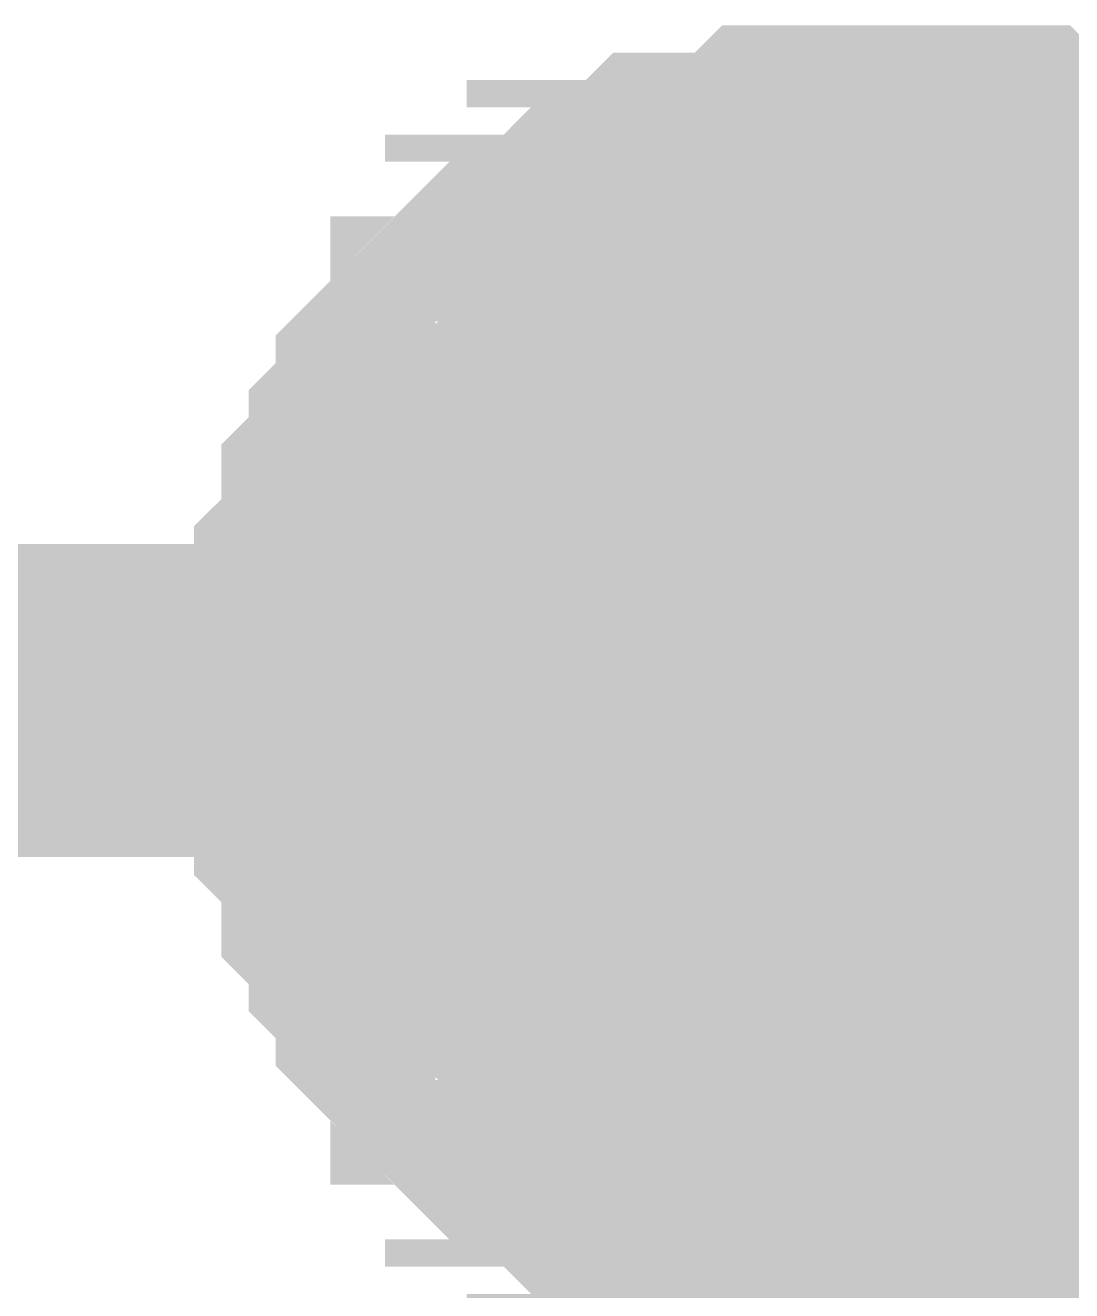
# Model space of a CAD drawing. Header units: inches. Extents: x 0 to 841, y 0 to 594.
# Drawn here: x 599.186 to 600.188, y 316.922 to 318.133 of the extents above; entities that cross this region are included whole.
import ezdxf

# ---------------------------------------------------------------- set-up
doc = ezdxf.new("R2010")
doc.units = ezdxf.units.IN
doc.layers.add('Sheet', color=255, linetype='Continuous')

msp = doc.modelspace()

# ---------------------------------------------------------------- linework, layer by layer
at = {"layer": 'Sheet'}
for points in [[(599.4973, 317.4864, 0.2997, 0.2997, 0), (599.4973, 317.5125, 0.2997, 0.2997, 0), (599.4973, 317.5386, 0.2997, 0.2997, 0), (599.4973, 317.5648, 0.2997, 0.2997, 0), (599.4973, 317.5909, 0.2997, 0.2997, 0), (599.5235, 317.617, 0.2997, 0.2997, 0), (599.5235, 317.6431, 0.2997, 0.2997, 0), (599.5235, 317.6693, 0.2997, 0.2997, 0), (599.5496, 317.6954, 0.2997, 0.2997, 0), (599.5496, 317.6954, 0.2997, 0.2997, 0), (599.5496, 317.7215, 0.2997, 0.2997, 0), (599.5757, 317.7477, 0.2997, 0.2997, 0), (599.5757, 317.7738, 0.2997, 0.2997, 0), (599.6019, 317.7999, 0.2997, 0.2997, 0), (599.628, 317.7999, 0.2997, 0.2997, 0), (599.628, 317.8261, 0.2997, 0.2997, 0), (599.6541, 317.8522, 0.2997, 0.2997, 0), (599.6802, 317.8522, 0.2997, 0.2997, 0), (599.6802, 317.8783, 0.2997, 0.2997, 0), (599.7064, 317.8783, 0.2997, 0.2997, 0), (599.7325, 317.9045, 0.2997, 0.2997, 0), (599.7586, 317.9045, 0.2997, 0.2997, 0), (599.7586, 317.9306, 0.2997, 0.2997, 0), (599.7848, 317.9306, 0.2997, 0.2997, 0), (599.8109, 317.9567, 0.2997, 0.2997, 0), (599.837, 317.9567, 0.2997, 0.2997, 0), (599.8632, 317.9567, 0.2997, 0.2997, 0), (599.8893, 317.9567, 0.2997, 0.2997, 0), (599.9154, 317.9828, 0.2997, 0.2997, 0), (599.9416, 317.9828, 0.2997, 0.2997, 0), (599.9677, 317.9828, 0.2997, 0.2997, 0), (599.9938, 317.9828, 0.2997, 0.2997, 0), (600.0199, 317.9828, 0.2997, 0.2997, 0)], [(599.4973, 317.4864, 0.2997, 0.2997, 0), (599.4973, 317.5125, 0.2997, 0.2997, 0), (599.4973, 317.5386, 0.2997, 0.2997, 0), (599.4973, 317.5648, 0.2997, 0.2997, 0), (599.4973, 317.5909, 0.2997, 0.2997, 0), (599.5235, 317.617, 0.2997, 0.2997, 0), (599.5235, 317.6431, 0.2997, 0.2997, 0), (599.5235, 317.6693, 0.2997, 0.2997, 0), (599.5496, 317.6954, 0.2997, 0.2997, 0), (599.5496, 317.6954, 0.2997, 0.2997, 0), (599.5496, 317.7215, 0.2997, 0.2997, 0), (599.5757, 317.7477, 0.2997, 0.2997, 0), (599.5757, 317.7738, 0.2997, 0.2997, 0), (599.6019, 317.7999, 0.2997, 0.2997, 0), (599.628, 317.7999, 0.2997, 0.2997, 0), (599.628, 317.8261, 0.2997, 0.2997, 0), (599.6541, 317.8522, 0.2997, 0.2997, 0), (599.6802, 317.8522, 0.2997, 0.2997, 0), (599.6802, 317.8783, 0.2997, 0.2997, 0), (599.7064, 317.8783, 0.2997, 0.2997, 0), (599.7325, 317.9045, 0.2997, 0.2997, 0), (599.7586, 317.9045, 0.2997, 0.2997, 0), (599.7586, 317.9306, 0.2997, 0.2997, 0), (599.7848, 317.9306, 0.2997, 0.2997, 0), (599.8109, 317.9567, 0.2997, 0.2997, 0), (599.837, 317.9567, 0.2997, 0.2997, 0), (599.8632, 317.9567, 0.2997, 0.2997, 0), (599.8893, 317.9567, 0.2997, 0.2997, 0), (599.9154, 317.9828, 0.2997, 0.2997, 0), (599.9416, 317.9828, 0.2997, 0.2997, 0), (599.9677, 317.9828, 0.2997, 0.2997, 0), (599.9938, 317.9828, 0.2997, 0.2997, 0), (600.0199, 317.9828, 0.2997, 0.2997, 0)], [(599.4973, 317.4864, 0.2997, 0.2997, 0), (599.4973, 317.5125, 0.2997, 0.2997, 0), (599.4973, 317.5386, 0.2997, 0.2997, 0), (599.4973, 317.5648, 0.2997, 0.2997, 0), (599.4973, 317.5909, 0.2997, 0.2997, 0), (599.5235, 317.617, 0.2997, 0.2997, 0), (599.5235, 317.6431, 0.2997, 0.2997, 0), (599.5235, 317.6693, 0.2997, 0.2997, 0), (599.5496, 317.6954, 0.2997, 0.2997, 0), (599.5496, 317.6954, 0.2997, 0.2997, 0), (599.5496, 317.7215, 0.2997, 0.2997, 0), (599.5757, 317.7477, 0.2997, 0.2997, 0), (599.5757, 317.7738, 0.2997, 0.2997, 0), (599.6019, 317.7999, 0.2997, 0.2997, 0), (599.628, 317.7999, 0.2997, 0.2997, 0), (599.628, 317.8261, 0.2997, 0.2997, 0), (599.6541, 317.8522, 0.2997, 0.2997, 0), (599.6802, 317.8522, 0.2997, 0.2997, 0), (599.6802, 317.8783, 0.2997, 0.2997, 0), (599.7064, 317.8783, 0.2997, 0.2997, 0), (599.7325, 317.9045, 0.2997, 0.2997, 0), (599.7586, 317.9045, 0.2997, 0.2997, 0), (599.7586, 317.9306, 0.2997, 0.2997, 0), (599.7848, 317.9306, 0.2997, 0.2997, 0), (599.8109, 317.9567, 0.2997, 0.2997, 0), (599.837, 317.9567, 0.2997, 0.2997, 0), (599.8632, 317.9567, 0.2997, 0.2997, 0), (599.8893, 317.9567, 0.2997, 0.2997, 0), (599.9154, 317.9828, 0.2997, 0.2997, 0), (599.9416, 317.9828, 0.2997, 0.2997, 0), (599.9677, 317.9828, 0.2997, 0.2997, 0), (599.9938, 317.9828, 0.2997, 0.2997, 0), (600.0199, 317.9828, 0.2997, 0.2997, 0)], [(599.4973, 317.4864, 0.2997, 0.2997, 0), (599.4973, 317.5125, 0.2997, 0.2997, 0), (599.4973, 317.5386, 0.2997, 0.2997, 0), (599.4973, 317.5648, 0.2997, 0.2997, 0), (599.4973, 317.5909, 0.2997, 0.2997, 0), (599.5235, 317.617, 0.2997, 0.2997, 0), (599.5235, 317.6431, 0.2997, 0.2997, 0), (599.5235, 317.6693, 0.2997, 0.2997, 0), (599.5496, 317.6954, 0.2997, 0.2997, 0), (599.5496, 317.6954, 0.2997, 0.2997, 0), (599.5496, 317.7215, 0.2997, 0.2997, 0), (599.5757, 317.7477, 0.2997, 0.2997, 0), (599.5757, 317.7738, 0.2997, 0.2997, 0), (599.6019, 317.7999, 0.2997, 0.2997, 0), (599.628, 317.7999, 0.2997, 0.2997, 0), (599.628, 317.8261, 0.2997, 0.2997, 0), (599.6541, 317.8522, 0.2997, 0.2997, 0), (599.6802, 317.8522, 0.2997, 0.2997, 0), (599.6802, 317.8783, 0.2997, 0.2997, 0), (599.7064, 317.8783, 0.2997, 0.2997, 0), (599.7325, 317.9045, 0.2997, 0.2997, 0), (599.7586, 317.9045, 0.2997, 0.2997, 0), (599.7586, 317.9306, 0.2997, 0.2997, 0), (599.7848, 317.9306, 0.2997, 0.2997, 0), (599.8109, 317.9567, 0.2997, 0.2997, 0), (599.837, 317.9567, 0.2997, 0.2997, 0), (599.8632, 317.9567, 0.2997, 0.2997, 0), (599.8893, 317.9567, 0.2997, 0.2997, 0), (599.9154, 317.9828, 0.2997, 0.2997, 0), (599.9416, 317.9828, 0.2997, 0.2997, 0), (599.9677, 317.9828, 0.2997, 0.2997, 0), (599.9938, 317.9828, 0.2997, 0.2997, 0), (600.0199, 317.9828, 0.2997, 0.2997, 0)], [(599.4973, 317.4864, 0.2997, 0.2997, 0), (599.4973, 317.5125, 0.2997, 0.2997, 0), (599.4973, 317.5386, 0.2997, 0.2997, 0), (599.4973, 317.5648, 0.2997, 0.2997, 0), (599.4973, 317.5909, 0.2997, 0.2997, 0), (599.5235, 317.617, 0.2997, 0.2997, 0), (599.5235, 317.6431, 0.2997, 0.2997, 0), (599.5235, 317.6693, 0.2997, 0.2997, 0), (599.5496, 317.6954, 0.2997, 0.2997, 0), (599.5496, 317.6954, 0.2997, 0.2997, 0), (599.5496, 317.7215, 0.2997, 0.2997, 0), (599.5757, 317.7477, 0.2997, 0.2997, 0), (599.5757, 317.7738, 0.2997, 0.2997, 0), (599.6019, 317.7999, 0.2997, 0.2997, 0), (599.628, 317.7999, 0.2997, 0.2997, 0), (599.628, 317.8261, 0.2997, 0.2997, 0), (599.6541, 317.8522, 0.2997, 0.2997, 0), (599.6802, 317.8522, 0.2997, 0.2997, 0), (599.6802, 317.8783, 0.2997, 0.2997, 0), (599.7064, 317.8783, 0.2997, 0.2997, 0), (599.7325, 317.9045, 0.2997, 0.2997, 0), (599.7586, 317.9045, 0.2997, 0.2997, 0), (599.7586, 317.9306, 0.2997, 0.2997, 0), (599.7848, 317.9306, 0.2997, 0.2997, 0), (599.8109, 317.9567, 0.2997, 0.2997, 0), (599.837, 317.9567, 0.2997, 0.2997, 0), (599.8632, 317.9567, 0.2997, 0.2997, 0), (599.8893, 317.9567, 0.2997, 0.2997, 0), (599.9154, 317.9828, 0.2997, 0.2997, 0), (599.9416, 317.9828, 0.2997, 0.2997, 0), (599.9677, 317.9828, 0.2997, 0.2997, 0), (599.9938, 317.9828, 0.2997, 0.2997, 0), (600.0199, 317.9828, 0.2997, 0.2997, 0)], [(600.0199, 317.9828, 0.2997, 0.2997, 0), (600.0199, 317.9828, 0.2997, 0.2997, 0)], [(600.0199, 317.9828, 0.2997, 0.2997, 0), (600.0461, 317.9828, 0.2997, 0.2997, 0), (600.0722, 317.9828, 0.2997, 0.2997, 0), (600.0983, 317.9828, 0.2997, 0.2997, 0), (600.1245, 317.9828, 0.2997, 0.2997, 0), (600.1506, 317.9567, 0.2997, 0.2997, 0), (600.1506, 317.9567, 0.2997, 0.2997, 0), (600.1767, 317.9567, 0.2997, 0.2997, 0), (600.2029, 317.9567, 0.2997, 0.2997, 0), (600.229, 317.9306, 0.2997, 0.2997, 0), (600.2551, 317.9306, 0.2997, 0.2997, 0), (600.2813, 317.9045, 0.2997, 0.2997, 0), (600.2813, 317.9045, 0.2997, 0.2997, 0), (600.3074, 317.8783, 0.2997, 0.2997, 0), (600.3335, 317.8783, 0.2997, 0.2997, 0), (600.3597, 317.8522, 0.2997, 0.2997, 0)], [(600.0199, 317.9828, 0.2997, 0.2997, 0), (600.0199, 317.9828, 0.2997, 0.2997, 0)], [(600.0199, 317.9828, 0.2997, 0.2997, 0), (600.0461, 317.9828, 0.2997, 0.2997, 0), (600.0722, 317.9828, 0.2997, 0.2997, 0), (600.0983, 317.9828, 0.2997, 0.2997, 0), (600.1245, 317.9828, 0.2997, 0.2997, 0), (600.1506, 317.9567, 0.2997, 0.2997, 0), (600.1506, 317.9567, 0.2997, 0.2997, 0), (600.1767, 317.9567, 0.2997, 0.2997, 0), (600.2029, 317.9567, 0.2997, 0.2997, 0), (600.229, 317.9306, 0.2997, 0.2997, 0), (600.2551, 317.9306, 0.2997, 0.2997, 0), (600.2813, 317.9045, 0.2997, 0.2997, 0), (600.2813, 317.9045, 0.2997, 0.2997, 0), (600.3074, 317.8783, 0.2997, 0.2997, 0), (600.3335, 317.8783, 0.2997, 0.2997, 0), (600.3597, 317.8522, 0.2997, 0.2997, 0)], [(600.0199, 317.9828, 0.2997, 0.2997, 0), (600.0199, 317.9828, 0.2997, 0.2997, 0)], [(600.0199, 317.9828, 0.2997, 0.2997, 0), (600.0461, 317.9828, 0.2997, 0.2997, 0), (600.0722, 317.9828, 0.2997, 0.2997, 0), (600.0983, 317.9828, 0.2997, 0.2997, 0), (600.1245, 317.9828, 0.2997, 0.2997, 0), (600.1506, 317.9567, 0.2997, 0.2997, 0), (600.1506, 317.9567, 0.2997, 0.2997, 0), (600.1767, 317.9567, 0.2997, 0.2997, 0), (600.2029, 317.9567, 0.2997, 0.2997, 0), (600.229, 317.9306, 0.2997, 0.2997, 0), (600.2551, 317.9306, 0.2997, 0.2997, 0), (600.2813, 317.9045, 0.2997, 0.2997, 0), (600.2813, 317.9045, 0.2997, 0.2997, 0), (600.3074, 317.8783, 0.2997, 0.2997, 0), (600.3335, 317.8783, 0.2997, 0.2997, 0), (600.3597, 317.8522, 0.2997, 0.2997, 0)], [(600.0199, 317.9828, 0.2997, 0.2997, 0), (600.0199, 317.9828, 0.2997, 0.2997, 0)], [(600.0199, 317.9828, 0.2997, 0.2997, 0), (600.0461, 317.9828, 0.2997, 0.2997, 0), (600.0722, 317.9828, 0.2997, 0.2997, 0), (600.0983, 317.9828, 0.2997, 0.2997, 0), (600.1245, 317.9828, 0.2997, 0.2997, 0), (600.1506, 317.9567, 0.2997, 0.2997, 0), (600.1506, 317.9567, 0.2997, 0.2997, 0), (600.1767, 317.9567, 0.2997, 0.2997, 0), (600.2029, 317.9567, 0.2997, 0.2997, 0), (600.229, 317.9306, 0.2997, 0.2997, 0), (600.2551, 317.9306, 0.2997, 0.2997, 0), (600.2813, 317.9045, 0.2997, 0.2997, 0), (600.2813, 317.9045, 0.2997, 0.2997, 0), (600.3074, 317.8783, 0.2997, 0.2997, 0), (600.3335, 317.8783, 0.2997, 0.2997, 0), (600.3597, 317.8522, 0.2997, 0.2997, 0)], [(600.0199, 317.9828, 0.2997, 0.2997, 0), (600.0199, 317.9828, 0.2997, 0.2997, 0)], [(600.0199, 317.9828, 0.2997, 0.2997, 0), (600.0461, 317.9828, 0.2997, 0.2997, 0), (600.0722, 317.9828, 0.2997, 0.2997, 0), (600.0983, 317.9828, 0.2997, 0.2997, 0), (600.1245, 317.9828, 0.2997, 0.2997, 0), (600.1506, 317.9567, 0.2997, 0.2997, 0), (600.1506, 317.9567, 0.2997, 0.2997, 0), (600.1767, 317.9567, 0.2997, 0.2997, 0), (600.2029, 317.9567, 0.2997, 0.2997, 0), (600.229, 317.9306, 0.2997, 0.2997, 0), (600.2551, 317.9306, 0.2997, 0.2997, 0), (600.2813, 317.9045, 0.2997, 0.2997, 0), (600.2813, 317.9045, 0.2997, 0.2997, 0), (600.3074, 317.8783, 0.2997, 0.2997, 0), (600.3335, 317.8783, 0.2997, 0.2997, 0), (600.3597, 317.8522, 0.2997, 0.2997, 0)], [(599.4973, 317.4864, 0.0991, 0.0991, 0), (599.4973, 317.5125, 0.0991, 0.0991, 0), (599.4973, 317.5386, 0.0991, 0.0991, 0), (599.4973, 317.5648, 0.0991, 0.0991, 0), (599.4973, 317.5909, 0.0991, 0.0991, 0), (599.5235, 317.617, 0.0991, 0.0991, 0), (599.5235, 317.6431, 0.0991, 0.0991, 0), (599.5235, 317.6693, 0.0991, 0.0991, 0), (599.5496, 317.6954, 0.0991, 0.0991, 0), (599.5496, 317.6954, 0.0991, 0.0991, 0), (599.5496, 317.7215, 0.0991, 0.0991, 0), (599.5757, 317.7477, 0.0991, 0.0991, 0), (599.5757, 317.7738, 0.0991, 0.0991, 0), (599.6019, 317.7999, 0.0991, 0.0991, 0), (599.628, 317.7999, 0.0991, 0.0991, 0), (599.628, 317.8261, 0.0991, 0.0991, 0), (599.6541, 317.8522, 0.0991, 0.0991, 0), (599.6802, 317.8522, 0.0991, 0.0991, 0), (599.6802, 317.8783, 0.0991, 0.0991, 0), (599.7064, 317.8783, 0.0991, 0.0991, 0), (599.7325, 317.9045, 0.0991, 0.0991, 0), (599.7586, 317.9045, 0.0991, 0.0991, 0), (599.7586, 317.9306, 0.0991, 0.0991, 0), (599.7848, 317.9306, 0.0991, 0.0991, 0), (599.8109, 317.9567, 0.0991, 0.0991, 0), (599.837, 317.9567, 0.0991, 0.0991, 0), (599.8632, 317.9567, 0.0991, 0.0991, 0), (599.8893, 317.9567, 0.0991, 0.0991, 0), (599.9154, 317.9828, 0.0991, 0.0991, 0), (599.9416, 317.9828, 0.0991, 0.0991, 0), (599.9677, 317.9828, 0.0991, 0.0991, 0), (599.9938, 317.9828, 0.0991, 0.0991, 0), (600.0199, 317.9828, 0.0991, 0.0991, 0)], [(599.4973, 317.4864, 0.0991, 0.0991, 0), (599.4973, 317.5125, 0.0991, 0.0991, 0), (599.4973, 317.5386, 0.0991, 0.0991, 0), (599.4973, 317.5648, 0.0991, 0.0991, 0), (599.4973, 317.5909, 0.0991, 0.0991, 0), (599.5235, 317.617, 0.0991, 0.0991, 0), (599.5235, 317.6431, 0.0991, 0.0991, 0), (599.5235, 317.6693, 0.0991, 0.0991, 0), (599.5496, 317.6954, 0.0991, 0.0991, 0), (599.5496, 317.6954, 0.0991, 0.0991, 0), (599.5496, 317.7215, 0.0991, 0.0991, 0), (599.5757, 317.7477, 0.0991, 0.0991, 0), (599.5757, 317.7738, 0.0991, 0.0991, 0), (599.6019, 317.7999, 0.0991, 0.0991, 0), (599.628, 317.7999, 0.0991, 0.0991, 0), (599.628, 317.8261, 0.0991, 0.0991, 0), (599.6541, 317.8522, 0.0991, 0.0991, 0), (599.6802, 317.8522, 0.0991, 0.0991, 0), (599.6802, 317.8783, 0.0991, 0.0991, 0), (599.7064, 317.8783, 0.0991, 0.0991, 0), (599.7325, 317.9045, 0.0991, 0.0991, 0), (599.7586, 317.9045, 0.0991, 0.0991, 0), (599.7586, 317.9306, 0.0991, 0.0991, 0), (599.7848, 317.9306, 0.0991, 0.0991, 0), (599.8109, 317.9567, 0.0991, 0.0991, 0), (599.837, 317.9567, 0.0991, 0.0991, 0), (599.8632, 317.9567, 0.0991, 0.0991, 0), (599.8893, 317.9567, 0.0991, 0.0991, 0), (599.9154, 317.9828, 0.0991, 0.0991, 0), (599.9416, 317.9828, 0.0991, 0.0991, 0), (599.9677, 317.9828, 0.0991, 0.0991, 0), (599.9938, 317.9828, 0.0991, 0.0991, 0), (600.0199, 317.9828, 0.0991, 0.0991, 0)], [(599.4973, 317.4864, 0.0991, 0.0991, 0), (599.4973, 317.5125, 0.0991, 0.0991, 0), (599.4973, 317.5386, 0.0991, 0.0991, 0), (599.4973, 317.5648, 0.0991, 0.0991, 0), (599.4973, 317.5909, 0.0991, 0.0991, 0), (599.5235, 317.617, 0.0991, 0.0991, 0), (599.5235, 317.6431, 0.0991, 0.0991, 0), (599.5235, 317.6693, 0.0991, 0.0991, 0), (599.5496, 317.6954, 0.0991, 0.0991, 0), (599.5496, 317.6954, 0.0991, 0.0991, 0), (599.5496, 317.7215, 0.0991, 0.0991, 0), (599.5757, 317.7477, 0.0991, 0.0991, 0), (599.5757, 317.7738, 0.0991, 0.0991, 0), (599.6019, 317.7999, 0.0991, 0.0991, 0), (599.628, 317.7999, 0.0991, 0.0991, 0), (599.628, 317.8261, 0.0991, 0.0991, 0), (599.6541, 317.8522, 0.0991, 0.0991, 0), (599.6802, 317.8522, 0.0991, 0.0991, 0), (599.6802, 317.8783, 0.0991, 0.0991, 0), (599.7064, 317.8783, 0.0991, 0.0991, 0), (599.7325, 317.9045, 0.0991, 0.0991, 0), (599.7586, 317.9045, 0.0991, 0.0991, 0), (599.7586, 317.9306, 0.0991, 0.0991, 0), (599.7848, 317.9306, 0.0991, 0.0991, 0), (599.8109, 317.9567, 0.0991, 0.0991, 0), (599.837, 317.9567, 0.0991, 0.0991, 0), (599.8632, 317.9567, 0.0991, 0.0991, 0), (599.8893, 317.9567, 0.0991, 0.0991, 0), (599.9154, 317.9828, 0.0991, 0.0991, 0), (599.9416, 317.9828, 0.0991, 0.0991, 0), (599.9677, 317.9828, 0.0991, 0.0991, 0), (599.9938, 317.9828, 0.0991, 0.0991, 0), (600.0199, 317.9828, 0.0991, 0.0991, 0)], [(599.4973, 317.4864, 0.0991, 0.0991, 0), (599.4973, 317.5125, 0.0991, 0.0991, 0), (599.4973, 317.5386, 0.0991, 0.0991, 0), (599.4973, 317.5648, 0.0991, 0.0991, 0), (599.4973, 317.5909, 0.0991, 0.0991, 0), (599.5235, 317.617, 0.0991, 0.0991, 0), (599.5235, 317.6431, 0.0991, 0.0991, 0), (599.5235, 317.6693, 0.0991, 0.0991, 0), (599.5496, 317.6954, 0.0991, 0.0991, 0), (599.5496, 317.6954, 0.0991, 0.0991, 0), (599.5496, 317.7215, 0.0991, 0.0991, 0), (599.5757, 317.7477, 0.0991, 0.0991, 0), (599.5757, 317.7738, 0.0991, 0.0991, 0), (599.6019, 317.7999, 0.0991, 0.0991, 0), (599.628, 317.7999, 0.0991, 0.0991, 0), (599.628, 317.8261, 0.0991, 0.0991, 0), (599.6541, 317.8522, 0.0991, 0.0991, 0), (599.6802, 317.8522, 0.0991, 0.0991, 0), (599.6802, 317.8783, 0.0991, 0.0991, 0), (599.7064, 317.8783, 0.0991, 0.0991, 0), (599.7325, 317.9045, 0.0991, 0.0991, 0), (599.7586, 317.9045, 0.0991, 0.0991, 0), (599.7586, 317.9306, 0.0991, 0.0991, 0), (599.7848, 317.9306, 0.0991, 0.0991, 0), (599.8109, 317.9567, 0.0991, 0.0991, 0), (599.837, 317.9567, 0.0991, 0.0991, 0), (599.8632, 317.9567, 0.0991, 0.0991, 0), (599.8893, 317.9567, 0.0991, 0.0991, 0), (599.9154, 317.9828, 0.0991, 0.0991, 0), (599.9416, 317.9828, 0.0991, 0.0991, 0), (599.9677, 317.9828, 0.0991, 0.0991, 0), (599.9938, 317.9828, 0.0991, 0.0991, 0), (600.0199, 317.9828, 0.0991, 0.0991, 0)], [(599.4973, 317.4864, 0.0991, 0.0991, 0), (599.4973, 317.5125, 0.0991, 0.0991, 0), (599.4973, 317.5386, 0.0991, 0.0991, 0), (599.4973, 317.5648, 0.0991, 0.0991, 0), (599.4973, 317.5909, 0.0991, 0.0991, 0), (599.5235, 317.617, 0.0991, 0.0991, 0), (599.5235, 317.6431, 0.0991, 0.0991, 0), (599.5235, 317.6693, 0.0991, 0.0991, 0), (599.5496, 317.6954, 0.0991, 0.0991, 0), (599.5496, 317.6954, 0.0991, 0.0991, 0), (599.5496, 317.7215, 0.0991, 0.0991, 0), (599.5757, 317.7477, 0.0991, 0.0991, 0), (599.5757, 317.7738, 0.0991, 0.0991, 0), (599.6019, 317.7999, 0.0991, 0.0991, 0), (599.628, 317.7999, 0.0991, 0.0991, 0), (599.628, 317.8261, 0.0991, 0.0991, 0), (599.6541, 317.8522, 0.0991, 0.0991, 0), (599.6802, 317.8522, 0.0991, 0.0991, 0), (599.6802, 317.8783, 0.0991, 0.0991, 0), (599.7064, 317.8783, 0.0991, 0.0991, 0), (599.7325, 317.9045, 0.0991, 0.0991, 0), (599.7586, 317.9045, 0.0991, 0.0991, 0), (599.7586, 317.9306, 0.0991, 0.0991, 0), (599.7848, 317.9306, 0.0991, 0.0991, 0), (599.8109, 317.9567, 0.0991, 0.0991, 0), (599.837, 317.9567, 0.0991, 0.0991, 0), (599.8632, 317.9567, 0.0991, 0.0991, 0), (599.8893, 317.9567, 0.0991, 0.0991, 0), (599.9154, 317.9828, 0.0991, 0.0991, 0), (599.9416, 317.9828, 0.0991, 0.0991, 0), (599.9677, 317.9828, 0.0991, 0.0991, 0), (599.9938, 317.9828, 0.0991, 0.0991, 0), (600.0199, 317.9828, 0.0991, 0.0991, 0)], [(600.0199, 317.9828, 0.0991, 0.0991, 0), (600.0199, 317.9828, 0.0991, 0.0991, 0)], [(600.0199, 317.9828, 0.0991, 0.0991, 0), (600.0461, 317.9828, 0.0991, 0.0991, 0), (600.0722, 317.9828, 0.0991, 0.0991, 0), (600.0983, 317.9828, 0.0991, 0.0991, 0), (600.1245, 317.9828, 0.0991, 0.0991, 0), (600.1506, 317.9567, 0.0991, 0.0991, 0), (600.1506, 317.9567, 0.0991, 0.0991, 0), (600.1767, 317.9567, 0.0991, 0.0991, 0), (600.2029, 317.9567, 0.0991, 0.0991, 0), (600.229, 317.9306, 0.0991, 0.0991, 0), (600.2551, 317.9306, 0.0991, 0.0991, 0)], [(600.0199, 317.9828, 0.0991, 0.0991, 0), (600.0199, 317.9828, 0.0991, 0.0991, 0)], [(600.0199, 317.9828, 0.0991, 0.0991, 0), (600.0461, 317.9828, 0.0991, 0.0991, 0), (600.0722, 317.9828, 0.0991, 0.0991, 0), (600.0983, 317.9828, 0.0991, 0.0991, 0), (600.1245, 317.9828, 0.0991, 0.0991, 0), (600.1506, 317.9567, 0.0991, 0.0991, 0), (600.1506, 317.9567, 0.0991, 0.0991, 0), (600.1767, 317.9567, 0.0991, 0.0991, 0), (600.2029, 317.9567, 0.0991, 0.0991, 0), (600.229, 317.9306, 0.0991, 0.0991, 0), (600.2551, 317.9306, 0.0991, 0.0991, 0)], [(600.0199, 317.9828, 0.0991, 0.0991, 0), (600.0199, 317.9828, 0.0991, 0.0991, 0)], [(600.0199, 317.9828, 0.0991, 0.0991, 0), (600.0461, 317.9828, 0.0991, 0.0991, 0), (600.0722, 317.9828, 0.0991, 0.0991, 0), (600.0983, 317.9828, 0.0991, 0.0991, 0), (600.1245, 317.9828, 0.0991, 0.0991, 0), (600.1506, 317.9567, 0.0991, 0.0991, 0), (600.1506, 317.9567, 0.0991, 0.0991, 0), (600.1767, 317.9567, 0.0991, 0.0991, 0), (600.2029, 317.9567, 0.0991, 0.0991, 0), (600.229, 317.9306, 0.0991, 0.0991, 0), (600.2551, 317.9306, 0.0991, 0.0991, 0)], [(600.0199, 317.9828, 0.0991, 0.0991, 0), (600.0199, 317.9828, 0.0991, 0.0991, 0)], [(600.0199, 317.9828, 0.0991, 0.0991, 0), (600.0461, 317.9828, 0.0991, 0.0991, 0), (600.0722, 317.9828, 0.0991, 0.0991, 0), (600.0983, 317.9828, 0.0991, 0.0991, 0), (600.1245, 317.9828, 0.0991, 0.0991, 0), (600.1506, 317.9567, 0.0991, 0.0991, 0), (600.1506, 317.9567, 0.0991, 0.0991, 0), (600.1767, 317.9567, 0.0991, 0.0991, 0), (600.2029, 317.9567, 0.0991, 0.0991, 0), (600.229, 317.9306, 0.0991, 0.0991, 0), (600.2551, 317.9306, 0.0991, 0.0991, 0)], [(600.0199, 317.9828, 0.0991, 0.0991, 0), (600.0199, 317.9828, 0.0991, 0.0991, 0)], [(600.0199, 317.9828, 0.0991, 0.0991, 0), (600.0461, 317.9828, 0.0991, 0.0991, 0), (600.0722, 317.9828, 0.0991, 0.0991, 0), (600.0983, 317.9828, 0.0991, 0.0991, 0), (600.1245, 317.9828, 0.0991, 0.0991, 0), (600.1506, 317.9567, 0.0991, 0.0991, 0), (600.1506, 317.9567, 0.0991, 0.0991, 0), (600.1767, 317.9567, 0.0991, 0.0991, 0), (600.2029, 317.9567, 0.0991, 0.0991, 0), (600.229, 317.9306, 0.0991, 0.0991, 0), (600.2551, 317.9306, 0.0991, 0.0991, 0)], [(602.5024, 317.4864, 0.2997, 0.2997, 0), (600.0199, 317.4864, 0.2997, 0.2997, 0), (592.5204, 317.4864, 0.2997, 0.2997, 0)], [(600.0199, 316.9899, 0.2997, 0.2997, 0), (599.9938, 316.9899, 0.2997, 0.2997, 0), (599.9677, 316.9899, 0.2997, 0.2997, 0), (599.9416, 316.9899, 0.2997, 0.2997, 0), (599.9154, 316.9899, 0.2997, 0.2997, 0), (599.8893, 317.016, 0.2997, 0.2997, 0), (599.8632, 317.016, 0.2997, 0.2997, 0), (599.837, 317.016, 0.2997, 0.2997, 0), (599.8109, 317.016, 0.2997, 0.2997, 0), (599.7848, 317.0421, 0.2997, 0.2997, 0), (599.7586, 317.0421, 0.2997, 0.2997, 0), (599.7586, 317.0683, 0.2997, 0.2997, 0), (599.7325, 317.0683, 0.2997, 0.2997, 0), (599.7064, 317.0944, 0.2997, 0.2997, 0), (599.6802, 317.0944, 0.2997, 0.2997, 0), (599.6802, 317.1205, 0.2997, 0.2997, 0), (599.6541, 317.1205, 0.2997, 0.2997, 0), (599.628, 317.1467, 0.2997, 0.2997, 0), (599.628, 317.1728, 0.2997, 0.2997, 0), (599.6019, 317.1728, 0.2997, 0.2997, 0), (599.5757, 317.1989, 0.2997, 0.2997, 0), (599.5757, 317.2251, 0.2997, 0.2997, 0), (599.5496, 317.2512, 0.2997, 0.2997, 0), (599.5496, 317.2773, 0.2997, 0.2997, 0), (599.5496, 317.2773, 0.2997, 0.2997, 0), (599.5235, 317.3034, 0.2997, 0.2997, 0), (599.5235, 317.3296, 0.2997, 0.2997, 0), (599.5235, 317.3557, 0.2997, 0.2997, 0), (599.4973, 317.3818, 0.2997, 0.2997, 0), (599.4973, 317.408, 0.2997, 0.2997, 0), (599.4973, 317.4341, 0.2997, 0.2997, 0), (599.4973, 317.4602, 0.2997, 0.2997, 0), (599.4973, 317.4864, 0.2997, 0.2997, 0)], [(599.4973, 317.4864, 0.2997, 0.2997, 0), (599.4973, 317.4864, 0.2997, 0.2997, 0)], [(600.0199, 316.9899, 0.2997, 0.2997, 0), (599.9938, 316.9899, 0.2997, 0.2997, 0), (599.9677, 316.9899, 0.2997, 0.2997, 0), (599.9416, 316.9899, 0.2997, 0.2997, 0), (599.9154, 316.9899, 0.2997, 0.2997, 0), (599.8893, 317.016, 0.2997, 0.2997, 0), (599.8632, 317.016, 0.2997, 0.2997, 0), (599.837, 317.016, 0.2997, 0.2997, 0), (599.8109, 317.016, 0.2997, 0.2997, 0), (599.7848, 317.0421, 0.2997, 0.2997, 0), (599.7586, 317.0421, 0.2997, 0.2997, 0), (599.7586, 317.0683, 0.2997, 0.2997, 0), (599.7325, 317.0683, 0.2997, 0.2997, 0), (599.7064, 317.0944, 0.2997, 0.2997, 0), (599.6802, 317.0944, 0.2997, 0.2997, 0), (599.6802, 317.1205, 0.2997, 0.2997, 0), (599.6541, 317.1205, 0.2997, 0.2997, 0), (599.628, 317.1467, 0.2997, 0.2997, 0), (599.628, 317.1728, 0.2997, 0.2997, 0), (599.6019, 317.1728, 0.2997, 0.2997, 0), (599.5757, 317.1989, 0.2997, 0.2997, 0), (599.5757, 317.2251, 0.2997, 0.2997, 0), (599.5496, 317.2512, 0.2997, 0.2997, 0), (599.5496, 317.2773, 0.2997, 0.2997, 0), (599.5496, 317.2773, 0.2997, 0.2997, 0), (599.5235, 317.3034, 0.2997, 0.2997, 0), (599.5235, 317.3296, 0.2997, 0.2997, 0), (599.5235, 317.3557, 0.2997, 0.2997, 0), (599.4973, 317.3818, 0.2997, 0.2997, 0), (599.4973, 317.408, 0.2997, 0.2997, 0), (599.4973, 317.4341, 0.2997, 0.2997, 0), (599.4973, 317.4602, 0.2997, 0.2997, 0), (599.4973, 317.4864, 0.2997, 0.2997, 0)], [(599.4973, 317.4864, 0.2997, 0.2997, 0), (599.4973, 317.4864, 0.2997, 0.2997, 0)], [(600.0199, 316.9899, 0.2997, 0.2997, 0), (599.9938, 316.9899, 0.2997, 0.2997, 0), (599.9677, 316.9899, 0.2997, 0.2997, 0), (599.9416, 316.9899, 0.2997, 0.2997, 0), (599.9154, 316.9899, 0.2997, 0.2997, 0), (599.8893, 317.016, 0.2997, 0.2997, 0), (599.8632, 317.016, 0.2997, 0.2997, 0), (599.837, 317.016, 0.2997, 0.2997, 0), (599.8109, 317.016, 0.2997, 0.2997, 0), (599.7848, 317.0421, 0.2997, 0.2997, 0), (599.7586, 317.0421, 0.2997, 0.2997, 0), (599.7586, 317.0683, 0.2997, 0.2997, 0), (599.7325, 317.0683, 0.2997, 0.2997, 0), (599.7064, 317.0944, 0.2997, 0.2997, 0), (599.6802, 317.0944, 0.2997, 0.2997, 0), (599.6802, 317.1205, 0.2997, 0.2997, 0), (599.6541, 317.1205, 0.2997, 0.2997, 0), (599.628, 317.1467, 0.2997, 0.2997, 0), (599.628, 317.1728, 0.2997, 0.2997, 0), (599.6019, 317.1728, 0.2997, 0.2997, 0), (599.5757, 317.1989, 0.2997, 0.2997, 0), (599.5757, 317.2251, 0.2997, 0.2997, 0), (599.5496, 317.2512, 0.2997, 0.2997, 0), (599.5496, 317.2773, 0.2997, 0.2997, 0), (599.5496, 317.2773, 0.2997, 0.2997, 0), (599.5235, 317.3034, 0.2997, 0.2997, 0), (599.5235, 317.3296, 0.2997, 0.2997, 0), (599.5235, 317.3557, 0.2997, 0.2997, 0), (599.4973, 317.3818, 0.2997, 0.2997, 0), (599.4973, 317.408, 0.2997, 0.2997, 0), (599.4973, 317.4341, 0.2997, 0.2997, 0), (599.4973, 317.4602, 0.2997, 0.2997, 0), (599.4973, 317.4864, 0.2997, 0.2997, 0)], [(599.4973, 317.4864, 0.2997, 0.2997, 0), (599.4973, 317.4864, 0.2997, 0.2997, 0)], [(600.0199, 316.9899, 0.2997, 0.2997, 0), (599.9938, 316.9899, 0.2997, 0.2997, 0), (599.9677, 316.9899, 0.2997, 0.2997, 0), (599.9416, 316.9899, 0.2997, 0.2997, 0), (599.9154, 316.9899, 0.2997, 0.2997, 0), (599.8893, 317.016, 0.2997, 0.2997, 0), (599.8632, 317.016, 0.2997, 0.2997, 0), (599.837, 317.016, 0.2997, 0.2997, 0), (599.8109, 317.016, 0.2997, 0.2997, 0), (599.7848, 317.0421, 0.2997, 0.2997, 0), (599.7586, 317.0421, 0.2997, 0.2997, 0), (599.7586, 317.0683, 0.2997, 0.2997, 0), (599.7325, 317.0683, 0.2997, 0.2997, 0), (599.7064, 317.0944, 0.2997, 0.2997, 0), (599.6802, 317.0944, 0.2997, 0.2997, 0), (599.6802, 317.1205, 0.2997, 0.2997, 0), (599.6541, 317.1205, 0.2997, 0.2997, 0), (599.628, 317.1467, 0.2997, 0.2997, 0), (599.628, 317.1728, 0.2997, 0.2997, 0), (599.6019, 317.1728, 0.2997, 0.2997, 0), (599.5757, 317.1989, 0.2997, 0.2997, 0), (599.5757, 317.2251, 0.2997, 0.2997, 0), (599.5496, 317.2512, 0.2997, 0.2997, 0), (599.5496, 317.2773, 0.2997, 0.2997, 0), (599.5496, 317.2773, 0.2997, 0.2997, 0), (599.5235, 317.3034, 0.2997, 0.2997, 0), (599.5235, 317.3296, 0.2997, 0.2997, 0), (599.5235, 317.3557, 0.2997, 0.2997, 0), (599.4973, 317.3818, 0.2997, 0.2997, 0), (599.4973, 317.408, 0.2997, 0.2997, 0), (599.4973, 317.4341, 0.2997, 0.2997, 0), (599.4973, 317.4602, 0.2997, 0.2997, 0), (599.4973, 317.4864, 0.2997, 0.2997, 0)], [(599.4973, 317.4864, 0.2997, 0.2997, 0), (599.4973, 317.4864, 0.2997, 0.2997, 0)], [(600.0199, 316.9899, 0.2997, 0.2997, 0), (599.9938, 316.9899, 0.2997, 0.2997, 0), (599.9677, 316.9899, 0.2997, 0.2997, 0), (599.9416, 316.9899, 0.2997, 0.2997, 0), (599.9154, 316.9899, 0.2997, 0.2997, 0), (599.8893, 317.016, 0.2997, 0.2997, 0), (599.8632, 317.016, 0.2997, 0.2997, 0), (599.837, 317.016, 0.2997, 0.2997, 0), (599.8109, 317.016, 0.2997, 0.2997, 0), (599.7848, 317.0421, 0.2997, 0.2997, 0), (599.7586, 317.0421, 0.2997, 0.2997, 0), (599.7586, 317.0683, 0.2997, 0.2997, 0), (599.7325, 317.0683, 0.2997, 0.2997, 0), (599.7064, 317.0944, 0.2997, 0.2997, 0), (599.6802, 317.0944, 0.2997, 0.2997, 0), (599.6802, 317.1205, 0.2997, 0.2997, 0), (599.6541, 317.1205, 0.2997, 0.2997, 0), (599.628, 317.1467, 0.2997, 0.2997, 0), (599.628, 317.1728, 0.2997, 0.2997, 0), (599.6019, 317.1728, 0.2997, 0.2997, 0), (599.5757, 317.1989, 0.2997, 0.2997, 0), (599.5757, 317.2251, 0.2997, 0.2997, 0), (599.5496, 317.2512, 0.2997, 0.2997, 0), (599.5496, 317.2773, 0.2997, 0.2997, 0), (599.5496, 317.2773, 0.2997, 0.2997, 0), (599.5235, 317.3034, 0.2997, 0.2997, 0), (599.5235, 317.3296, 0.2997, 0.2997, 0), (599.5235, 317.3557, 0.2997, 0.2997, 0), (599.4973, 317.3818, 0.2997, 0.2997, 0), (599.4973, 317.408, 0.2997, 0.2997, 0), (599.4973, 317.4341, 0.2997, 0.2997, 0), (599.4973, 317.4602, 0.2997, 0.2997, 0), (599.4973, 317.4864, 0.2997, 0.2997, 0)], [(599.4973, 317.4864, 0.2997, 0.2997, 0), (599.4973, 317.4864, 0.2997, 0.2997, 0)], [(600.0199, 313.3839, 0.2997, 0.2997, 0), (600.0199, 317.4864, 0.2997, 0.2997, 0)], [(600.0199, 316.9899, 0.0991, 0.0991, 0), (599.9938, 316.9899, 0.0991, 0.0991, 0), (599.9677, 316.9899, 0.0991, 0.0991, 0), (599.9416, 316.9899, 0.0991, 0.0991, 0), (599.9154, 316.9899, 0.0991, 0.0991, 0), (599.8893, 317.016, 0.0991, 0.0991, 0), (599.8632, 317.016, 0.0991, 0.0991, 0), (599.837, 317.016, 0.0991, 0.0991, 0), (599.8109, 317.016, 0.0991, 0.0991, 0), (599.7848, 317.0421, 0.0991, 0.0991, 0), (599.7586, 317.0421, 0.0991, 0.0991, 0), (599.7586, 317.0683, 0.0991, 0.0991, 0), (599.7325, 317.0683, 0.0991, 0.0991, 0), (599.7064, 317.0944, 0.0991, 0.0991, 0), (599.6802, 317.0944, 0.0991, 0.0991, 0), (599.6802, 317.1205, 0.0991, 0.0991, 0), (599.6541, 317.1205, 0.0991, 0.0991, 0), (599.628, 317.1467, 0.0991, 0.0991, 0), (599.628, 317.1728, 0.0991, 0.0991, 0), (599.6019, 317.1728, 0.0991, 0.0991, 0), (599.5757, 317.1989, 0.0991, 0.0991, 0), (599.5757, 317.2251, 0.0991, 0.0991, 0), (599.5496, 317.2512, 0.0991, 0.0991, 0), (599.5496, 317.2773, 0.0991, 0.0991, 0), (599.5496, 317.2773, 0.0991, 0.0991, 0), (599.5235, 317.3034, 0.0991, 0.0991, 0), (599.5235, 317.3296, 0.0991, 0.0991, 0), (599.5235, 317.3557, 0.0991, 0.0991, 0), (599.4973, 317.3818, 0.0991, 0.0991, 0), (599.4973, 317.408, 0.0991, 0.0991, 0), (599.4973, 317.4341, 0.0991, 0.0991, 0), (599.4973, 317.4602, 0.0991, 0.0991, 0), (599.4973, 317.4864, 0.0991, 0.0991, 0)], [(599.4973, 317.4864, 0.0991, 0.0991, 0), (599.4973, 317.4864, 0.0991, 0.0991, 0)], [(600.0199, 316.9899, 0.0991, 0.0991, 0), (599.9938, 316.9899, 0.0991, 0.0991, 0), (599.9677, 316.9899, 0.0991, 0.0991, 0), (599.9416, 316.9899, 0.0991, 0.0991, 0), (599.9154, 316.9899, 0.0991, 0.0991, 0), (599.8893, 317.016, 0.0991, 0.0991, 0), (599.8632, 317.016, 0.0991, 0.0991, 0), (599.837, 317.016, 0.0991, 0.0991, 0), (599.8109, 317.016, 0.0991, 0.0991, 0), (599.7848, 317.0421, 0.0991, 0.0991, 0), (599.7586, 317.0421, 0.0991, 0.0991, 0), (599.7586, 317.0683, 0.0991, 0.0991, 0), (599.7325, 317.0683, 0.0991, 0.0991, 0), (599.7064, 317.0944, 0.0991, 0.0991, 0), (599.6802, 317.0944, 0.0991, 0.0991, 0), (599.6802, 317.1205, 0.0991, 0.0991, 0), (599.6541, 317.1205, 0.0991, 0.0991, 0), (599.628, 317.1467, 0.0991, 0.0991, 0), (599.628, 317.1728, 0.0991, 0.0991, 0), (599.6019, 317.1728, 0.0991, 0.0991, 0), (599.5757, 317.1989, 0.0991, 0.0991, 0), (599.5757, 317.2251, 0.0991, 0.0991, 0), (599.5496, 317.2512, 0.0991, 0.0991, 0), (599.5496, 317.2773, 0.0991, 0.0991, 0), (599.5496, 317.2773, 0.0991, 0.0991, 0), (599.5235, 317.3034, 0.0991, 0.0991, 0), (599.5235, 317.3296, 0.0991, 0.0991, 0), (599.5235, 317.3557, 0.0991, 0.0991, 0), (599.4973, 317.3818, 0.0991, 0.0991, 0), (599.4973, 317.408, 0.0991, 0.0991, 0), (599.4973, 317.4341, 0.0991, 0.0991, 0), (599.4973, 317.4602, 0.0991, 0.0991, 0), (599.4973, 317.4864, 0.0991, 0.0991, 0)], [(599.4973, 317.4864, 0.0991, 0.0991, 0), (599.4973, 317.4864, 0.0991, 0.0991, 0)], [(600.0199, 316.9899, 0.0991, 0.0991, 0), (599.9938, 316.9899, 0.0991, 0.0991, 0), (599.9677, 316.9899, 0.0991, 0.0991, 0), (599.9416, 316.9899, 0.0991, 0.0991, 0), (599.9154, 316.9899, 0.0991, 0.0991, 0), (599.8893, 317.016, 0.0991, 0.0991, 0), (599.8632, 317.016, 0.0991, 0.0991, 0), (599.837, 317.016, 0.0991, 0.0991, 0), (599.8109, 317.016, 0.0991, 0.0991, 0), (599.7848, 317.0421, 0.0991, 0.0991, 0), (599.7586, 317.0421, 0.0991, 0.0991, 0), (599.7586, 317.0683, 0.0991, 0.0991, 0), (599.7325, 317.0683, 0.0991, 0.0991, 0), (599.7064, 317.0944, 0.0991, 0.0991, 0), (599.6802, 317.0944, 0.0991, 0.0991, 0), (599.6802, 317.1205, 0.0991, 0.0991, 0), (599.6541, 317.1205, 0.0991, 0.0991, 0), (599.628, 317.1467, 0.0991, 0.0991, 0), (599.628, 317.1728, 0.0991, 0.0991, 0), (599.6019, 317.1728, 0.0991, 0.0991, 0), (599.5757, 317.1989, 0.0991, 0.0991, 0), (599.5757, 317.2251, 0.0991, 0.0991, 0), (599.5496, 317.2512, 0.0991, 0.0991, 0), (599.5496, 317.2773, 0.0991, 0.0991, 0), (599.5496, 317.2773, 0.0991, 0.0991, 0), (599.5235, 317.3034, 0.0991, 0.0991, 0), (599.5235, 317.3296, 0.0991, 0.0991, 0), (599.5235, 317.3557, 0.0991, 0.0991, 0), (599.4973, 317.3818, 0.0991, 0.0991, 0), (599.4973, 317.408, 0.0991, 0.0991, 0), (599.4973, 317.4341, 0.0991, 0.0991, 0), (599.4973, 317.4602, 0.0991, 0.0991, 0), (599.4973, 317.4864, 0.0991, 0.0991, 0)], [(599.4973, 317.4864, 0.0991, 0.0991, 0), (599.4973, 317.4864, 0.0991, 0.0991, 0)], [(600.0199, 316.9899, 0.0991, 0.0991, 0), (599.9938, 316.9899, 0.0991, 0.0991, 0), (599.9677, 316.9899, 0.0991, 0.0991, 0), (599.9416, 316.9899, 0.0991, 0.0991, 0), (599.9154, 316.9899, 0.0991, 0.0991, 0), (599.8893, 317.016, 0.0991, 0.0991, 0), (599.8632, 317.016, 0.0991, 0.0991, 0), (599.837, 317.016, 0.0991, 0.0991, 0), (599.8109, 317.016, 0.0991, 0.0991, 0), (599.7848, 317.0421, 0.0991, 0.0991, 0), (599.7586, 317.0421, 0.0991, 0.0991, 0), (599.7586, 317.0683, 0.0991, 0.0991, 0), (599.7325, 317.0683, 0.0991, 0.0991, 0), (599.7064, 317.0944, 0.0991, 0.0991, 0), (599.6802, 317.0944, 0.0991, 0.0991, 0), (599.6802, 317.1205, 0.0991, 0.0991, 0), (599.6541, 317.1205, 0.0991, 0.0991, 0), (599.628, 317.1467, 0.0991, 0.0991, 0), (599.628, 317.1728, 0.0991, 0.0991, 0), (599.6019, 317.1728, 0.0991, 0.0991, 0), (599.5757, 317.1989, 0.0991, 0.0991, 0), (599.5757, 317.2251, 0.0991, 0.0991, 0), (599.5496, 317.2512, 0.0991, 0.0991, 0), (599.5496, 317.2773, 0.0991, 0.0991, 0), (599.5496, 317.2773, 0.0991, 0.0991, 0), (599.5235, 317.3034, 0.0991, 0.0991, 0), (599.5235, 317.3296, 0.0991, 0.0991, 0), (599.5235, 317.3557, 0.0991, 0.0991, 0), (599.4973, 317.3818, 0.0991, 0.0991, 0), (599.4973, 317.408, 0.0991, 0.0991, 0), (599.4973, 317.4341, 0.0991, 0.0991, 0), (599.4973, 317.4602, 0.0991, 0.0991, 0), (599.4973, 317.4864, 0.0991, 0.0991, 0)], [(599.4973, 317.4864, 0.0991, 0.0991, 0), (599.4973, 317.4864, 0.0991, 0.0991, 0)], [(600.0199, 316.9899, 0.0991, 0.0991, 0), (599.9938, 316.9899, 0.0991, 0.0991, 0), (599.9677, 316.9899, 0.0991, 0.0991, 0), (599.9416, 316.9899, 0.0991, 0.0991, 0), (599.9154, 316.9899, 0.0991, 0.0991, 0), (599.8893, 317.016, 0.0991, 0.0991, 0), (599.8632, 317.016, 0.0991, 0.0991, 0), (599.837, 317.016, 0.0991, 0.0991, 0), (599.8109, 317.016, 0.0991, 0.0991, 0), (599.7848, 317.0421, 0.0991, 0.0991, 0), (599.7586, 317.0421, 0.0991, 0.0991, 0), (599.7586, 317.0683, 0.0991, 0.0991, 0), (599.7325, 317.0683, 0.0991, 0.0991, 0), (599.7064, 317.0944, 0.0991, 0.0991, 0), (599.6802, 317.0944, 0.0991, 0.0991, 0), (599.6802, 317.1205, 0.0991, 0.0991, 0), (599.6541, 317.1205, 0.0991, 0.0991, 0), (599.628, 317.1467, 0.0991, 0.0991, 0), (599.628, 317.1728, 0.0991, 0.0991, 0), (599.6019, 317.1728, 0.0991, 0.0991, 0), (599.5757, 317.1989, 0.0991, 0.0991, 0), (599.5757, 317.2251, 0.0991, 0.0991, 0), (599.5496, 317.2512, 0.0991, 0.0991, 0), (599.5496, 317.2773, 0.0991, 0.0991, 0), (599.5496, 317.2773, 0.0991, 0.0991, 0), (599.5235, 317.3034, 0.0991, 0.0991, 0), (599.5235, 317.3296, 0.0991, 0.0991, 0), (599.5235, 317.3557, 0.0991, 0.0991, 0), (599.4973, 317.3818, 0.0991, 0.0991, 0), (599.4973, 317.408, 0.0991, 0.0991, 0), (599.4973, 317.4341, 0.0991, 0.0991, 0), (599.4973, 317.4602, 0.0991, 0.0991, 0), (599.4973, 317.4864, 0.0991, 0.0991, 0)], [(599.4973, 317.4864, 0.0991, 0.0991, 0), (599.4973, 317.4864, 0.0991, 0.0991, 0)], [(600.3597, 317.1205, 0.2997, 0.2997, 0), (600.3335, 317.0944, 0.2997, 0.2997, 0), (600.3074, 317.0944, 0.2997, 0.2997, 0), (600.2813, 317.0683, 0.2997, 0.2997, 0), (600.2813, 317.0683, 0.2997, 0.2997, 0), (600.2551, 317.0421, 0.2997, 0.2997, 0), (600.229, 317.0421, 0.2997, 0.2997, 0), (600.2029, 317.016, 0.2997, 0.2997, 0), (600.1767, 317.016, 0.2997, 0.2997, 0), (600.1506, 317.016, 0.2997, 0.2997, 0), (600.1506, 317.016, 0.2997, 0.2997, 0), (600.1245, 316.9899, 0.2997, 0.2997, 0), (600.0983, 316.9899, 0.2997, 0.2997, 0), (600.0722, 316.9899, 0.2997, 0.2997, 0), (600.0461, 316.9899, 0.2997, 0.2997, 0), (600.0199, 316.9899, 0.2997, 0.2997, 0)], [(600.3597, 317.1205, 0.2997, 0.2997, 0), (600.3335, 317.0944, 0.2997, 0.2997, 0), (600.3074, 317.0944, 0.2997, 0.2997, 0), (600.2813, 317.0683, 0.2997, 0.2997, 0), (600.2813, 317.0683, 0.2997, 0.2997, 0), (600.2551, 317.0421, 0.2997, 0.2997, 0), (600.229, 317.0421, 0.2997, 0.2997, 0), (600.2029, 317.016, 0.2997, 0.2997, 0), (600.1767, 317.016, 0.2997, 0.2997, 0), (600.1506, 317.016, 0.2997, 0.2997, 0), (600.1506, 317.016, 0.2997, 0.2997, 0), (600.1245, 316.9899, 0.2997, 0.2997, 0), (600.0983, 316.9899, 0.2997, 0.2997, 0), (600.0722, 316.9899, 0.2997, 0.2997, 0), (600.0461, 316.9899, 0.2997, 0.2997, 0), (600.0199, 316.9899, 0.2997, 0.2997, 0)], [(600.3597, 317.1205, 0.2997, 0.2997, 0), (600.3335, 317.0944, 0.2997, 0.2997, 0), (600.3074, 317.0944, 0.2997, 0.2997, 0), (600.2813, 317.0683, 0.2997, 0.2997, 0), (600.2813, 317.0683, 0.2997, 0.2997, 0), (600.2551, 317.0421, 0.2997, 0.2997, 0), (600.229, 317.0421, 0.2997, 0.2997, 0), (600.2029, 317.016, 0.2997, 0.2997, 0), (600.1767, 317.016, 0.2997, 0.2997, 0), (600.1506, 317.016, 0.2997, 0.2997, 0), (600.1506, 317.016, 0.2997, 0.2997, 0), (600.1245, 316.9899, 0.2997, 0.2997, 0), (600.0983, 316.9899, 0.2997, 0.2997, 0), (600.0722, 316.9899, 0.2997, 0.2997, 0), (600.0461, 316.9899, 0.2997, 0.2997, 0), (600.0199, 316.9899, 0.2997, 0.2997, 0)], [(600.3597, 317.1205, 0.2997, 0.2997, 0), (600.3335, 317.0944, 0.2997, 0.2997, 0), (600.3074, 317.0944, 0.2997, 0.2997, 0), (600.2813, 317.0683, 0.2997, 0.2997, 0), (600.2813, 317.0683, 0.2997, 0.2997, 0), (600.2551, 317.0421, 0.2997, 0.2997, 0), (600.229, 317.0421, 0.2997, 0.2997, 0), (600.2029, 317.016, 0.2997, 0.2997, 0), (600.1767, 317.016, 0.2997, 0.2997, 0), (600.1506, 317.016, 0.2997, 0.2997, 0), (600.1506, 317.016, 0.2997, 0.2997, 0), (600.1245, 316.9899, 0.2997, 0.2997, 0), (600.0983, 316.9899, 0.2997, 0.2997, 0), (600.0722, 316.9899, 0.2997, 0.2997, 0), (600.0461, 316.9899, 0.2997, 0.2997, 0), (600.0199, 316.9899, 0.2997, 0.2997, 0)], [(600.3597, 317.1205, 0.2997, 0.2997, 0), (600.3335, 317.0944, 0.2997, 0.2997, 0), (600.3074, 317.0944, 0.2997, 0.2997, 0), (600.2813, 317.0683, 0.2997, 0.2997, 0), (600.2813, 317.0683, 0.2997, 0.2997, 0), (600.2551, 317.0421, 0.2997, 0.2997, 0), (600.229, 317.0421, 0.2997, 0.2997, 0), (600.2029, 317.016, 0.2997, 0.2997, 0), (600.1767, 317.016, 0.2997, 0.2997, 0), (600.1506, 317.016, 0.2997, 0.2997, 0), (600.1506, 317.016, 0.2997, 0.2997, 0), (600.1245, 316.9899, 0.2997, 0.2997, 0), (600.0983, 316.9899, 0.2997, 0.2997, 0), (600.0722, 316.9899, 0.2997, 0.2997, 0), (600.0461, 316.9899, 0.2997, 0.2997, 0), (600.0199, 316.9899, 0.2997, 0.2997, 0)], [(600.2551, 317.0421, 0.0991, 0.0991, 0), (600.229, 317.0421, 0.0991, 0.0991, 0), (600.2029, 317.016, 0.0991, 0.0991, 0), (600.1767, 317.016, 0.0991, 0.0991, 0), (600.1506, 317.016, 0.0991, 0.0991, 0), (600.1506, 317.016, 0.0991, 0.0991, 0), (600.1245, 316.9899, 0.0991, 0.0991, 0), (600.0983, 316.9899, 0.0991, 0.0991, 0), (600.0722, 316.9899, 0.0991, 0.0991, 0), (600.0461, 316.9899, 0.0991, 0.0991, 0), (600.0199, 316.9899, 0.0991, 0.0991, 0)], [(600.2551, 317.0421, 0.0991, 0.0991, 0), (600.229, 317.0421, 0.0991, 0.0991, 0), (600.2029, 317.016, 0.0991, 0.0991, 0), (600.1767, 317.016, 0.0991, 0.0991, 0), (600.1506, 317.016, 0.0991, 0.0991, 0), (600.1506, 317.016, 0.0991, 0.0991, 0), (600.1245, 316.9899, 0.0991, 0.0991, 0), (600.0983, 316.9899, 0.0991, 0.0991, 0), (600.0722, 316.9899, 0.0991, 0.0991, 0), (600.0461, 316.9899, 0.0991, 0.0991, 0), (600.0199, 316.9899, 0.0991, 0.0991, 0)], [(600.2551, 317.0421, 0.0991, 0.0991, 0), (600.229, 317.0421, 0.0991, 0.0991, 0), (600.2029, 317.016, 0.0991, 0.0991, 0), (600.1767, 317.016, 0.0991, 0.0991, 0), (600.1506, 317.016, 0.0991, 0.0991, 0), (600.1506, 317.016, 0.0991, 0.0991, 0), (600.1245, 316.9899, 0.0991, 0.0991, 0), (600.0983, 316.9899, 0.0991, 0.0991, 0), (600.0722, 316.9899, 0.0991, 0.0991, 0), (600.0461, 316.9899, 0.0991, 0.0991, 0), (600.0199, 316.9899, 0.0991, 0.0991, 0)], [(600.2551, 317.0421, 0.0991, 0.0991, 0), (600.229, 317.0421, 0.0991, 0.0991, 0), (600.2029, 317.016, 0.0991, 0.0991, 0), (600.1767, 317.016, 0.0991, 0.0991, 0), (600.1506, 317.016, 0.0991, 0.0991, 0), (600.1506, 317.016, 0.0991, 0.0991, 0), (600.1245, 316.9899, 0.0991, 0.0991, 0), (600.0983, 316.9899, 0.0991, 0.0991, 0), (600.0722, 316.9899, 0.0991, 0.0991, 0), (600.0461, 316.9899, 0.0991, 0.0991, 0), (600.0199, 316.9899, 0.0991, 0.0991, 0)], [(600.2551, 317.0421, 0.0991, 0.0991, 0), (600.229, 317.0421, 0.0991, 0.0991, 0), (600.2029, 317.016, 0.0991, 0.0991, 0), (600.1767, 317.016, 0.0991, 0.0991, 0), (600.1506, 317.016, 0.0991, 0.0991, 0), (600.1506, 317.016, 0.0991, 0.0991, 0), (600.1245, 316.9899, 0.0991, 0.0991, 0), (600.0983, 316.9899, 0.0991, 0.0991, 0), (600.0722, 316.9899, 0.0991, 0.0991, 0), (600.0461, 316.9899, 0.0991, 0.0991, 0), (600.0199, 316.9899, 0.0991, 0.0991, 0)]]:
    msp.add_lwpolyline(points, format="xyseb", dxfattribs=at)
msp.add_lwpolyline([(599.746, 317.5, 0.508, 0.508, 1), (600.254, 317.5, 0.508, 0.508, 1)], format="xyseb", close=True, dxfattribs=at)

doc.saveas('drawing.dxf')
